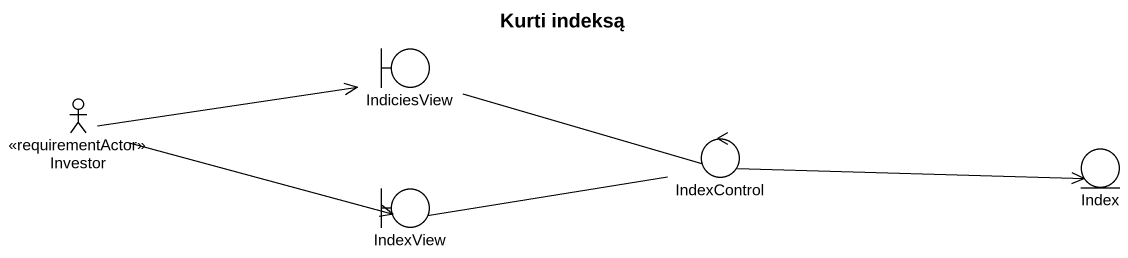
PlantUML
@startuml
title Kurti indeksą
boundary IndiciesView
actor Investor <<requirementActor>>
boundary IndexView
control IndexControl
entity Index
Investor -right-> IndiciesView
Investor -right-> IndexView
IndexControl -left- IndiciesView
IndexControl -left- IndexView
IndexControl -right-> Index
@enduml
